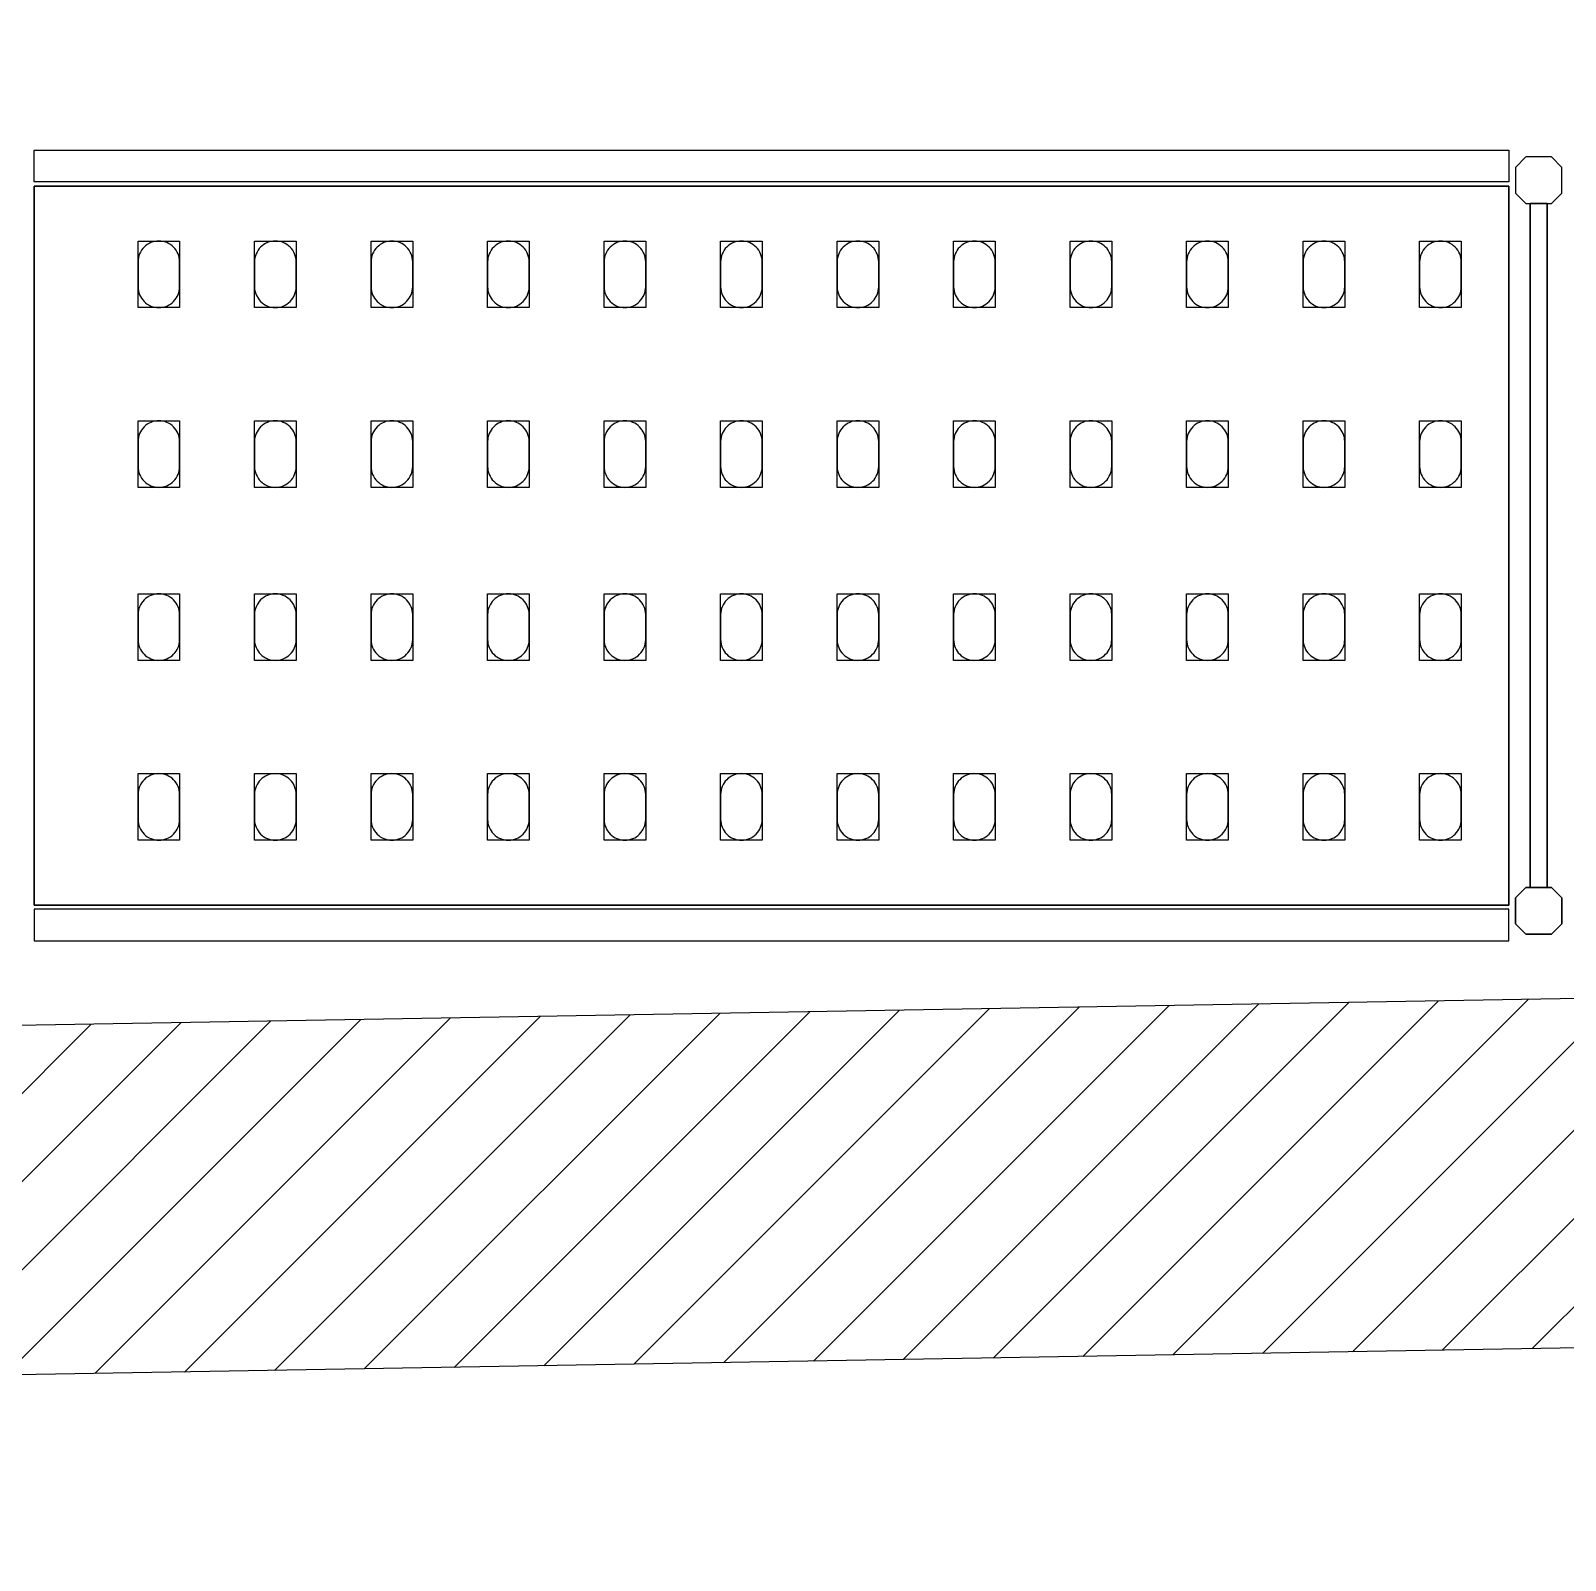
# Model space of a CAD drawing. Header units: millimetres. Extents: x 45 to 25350, y 77 to 5059.
# Drawn here: x 21831 to 21923.2, y 3645.4 to 3737.3 of the extents above; entities that cross this region are included whole.
import ezdxf

# ---------------------------------------------------------------- set-up
doc = ezdxf.new("R2010")
doc.units = ezdxf.units.MM
doc.header["$LTSCALE"] = 5
for name, color, linetype in [('200-EquipBlack-3d', 250, 'Continuous'), ('200-EquipBorder-2d', 9, 'Continuous'), ('200-EquipInternal-2d', 252, 'Continuous'), ('200-EquipSteel-3d', 9, 'Continuous')]:
    doc.layers.add(name, color=color, linetype=linetype)
doc.layers.add('200-InsPoint-3D', color=3, linetype='Continuous', plot=False)

# ---------------------------------------------------------------- blocks, each defined once
blk = doc.blocks.new('BLS1784')
at = {"layer": '200-EquipBlack-3d'}
for points, elevation in [([(939.5, -120.5), (914.5, -120.5), (914.5, -80.5), (939.5, -80.5)], 1617), ([(939.5, -120.5), (914.5, -120.5), (914.5, -80.5), (939.5, -80.5)], 1167), ([(939.5, -120.5), (914.5, -120.5), (914.5, -80.5), (939.5, -80.5)], 717), ([(939.5, -120.5), (914.5, -120.5), (914.5, -80.5), (939.5, -80.5)], 267), ([(1009.5, -120.5), (984.5, -120.5), (984.5, -80.5), (1009.5, -80.5)], 1617), ([(1009.5, -120.5), (984.5, -120.5), (984.5, -80.5), (1009.5, -80.5)], 1167), ([(1009.5, -120.5), (984.5, -120.5), (984.5, -80.5), (1009.5, -80.5)], 717), ([(1009.5, -120.5), (984.5, -120.5), (984.5, -80.5), (1009.5, -80.5)], 267), ([(1079.5, -120.5), (1054.5, -120.5), (1054.5, -80.5), (1079.5, -80.5)], 1617), ([(1079.5, -120.5), (1054.5, -120.5), (1054.5, -80.5), (1079.5, -80.5)], 267), ([(1079.5, -120.5), (1054.5, -120.5), (1054.5, -80.5), (1079.5, -80.5)], 717), ([(1079.5, -120.5), (1054.5, -120.5), (1054.5, -80.5), (1079.5, -80.5)], 1167), ([(1149.5, -120.5), (1124.5, -120.5), (1124.5, -80.5), (1149.5, -80.5)], 1617), ([(1149.5, -120.5), (1124.5, -120.5), (1124.5, -80.5), (1149.5, -80.5)], 267), ([(1149.5, -120.5), (1124.5, -120.5), (1124.5, -80.5), (1149.5, -80.5)], 717), ([(1149.5, -120.5), (1124.5, -120.5), (1124.5, -80.5), (1149.5, -80.5)], 1167), ([(1219.5, -120.5), (1194.5, -120.5), (1194.5, -80.5), (1219.5, -80.5)], 1617), ([(1219.5, -120.5), (1194.5, -120.5), (1194.5, -80.5), (1219.5, -80.5)], 267), ([(1219.5, -120.5), (1194.5, -120.5), (1194.5, -80.5), (1219.5, -80.5)], 717), ([(1219.5, -120.5), (1194.5, -120.5), (1194.5, -80.5), (1219.5, -80.5)], 1167), ([(1289.5, -120.5), (1264.5, -120.5), (1264.5, -80.5), (1289.5, -80.5)], 1617), ([(1289.5, -120.5), (1264.5, -120.5), (1264.5, -80.5), (1289.5, -80.5)], 267), ([(1289.5, -120.5), (1264.5, -120.5), (1264.5, -80.5), (1289.5, -80.5)], 717), ([(1289.5, -120.5), (1264.5, -120.5), (1264.5, -80.5), (1289.5, -80.5)], 1167), ([(1359.5, -120.5), (1334.5, -120.5), (1334.5, -80.5), (1359.5, -80.5)], 1617), ([(1359.5, -120.5), (1334.5, -120.5), (1334.5, -80.5), (1359.5, -80.5)], 1167), ([(1359.5, -120.5), (1334.5, -120.5), (1334.5, -80.5), (1359.5, -80.5)], 717), ([(1359.5, -120.5), (1334.5, -120.5), (1334.5, -80.5), (1359.5, -80.5)], 267), ([(1429.5, -120.5), (1404.5, -120.5), (1404.5, -80.5), (1429.5, -80.5)], 1617), ([(1429.5, -120.5), (1404.5, -120.5), (1404.5, -80.5), (1429.5, -80.5)], 1167), ([(1429.5, -120.5), (1404.5, -120.5), (1404.5, -80.5), (1429.5, -80.5)], 717), ([(1429.5, -120.5), (1404.5, -120.5), (1404.5, -80.5), (1429.5, -80.5)], 267), ([(1499.5, -120.5), (1474.5, -120.5), (1474.5, -80.5), (1499.5, -80.5)], 1617), ([(1499.5, -120.5), (1474.5, -120.5), (1474.5, -80.5), (1499.5, -80.5)], 1167), ([(1499.5, -120.5), (1474.5, -120.5), (1474.5, -80.5), (1499.5, -80.5)], 717), ([(1499.5, -120.5), (1474.5, -120.5), (1474.5, -80.5), (1499.5, -80.5)], 267), ([(1569.5, -120.5), (1544.5, -120.5), (1544.5, -80.5), (1569.5, -80.5)], 1617), ([(1569.5, -120.5), (1544.5, -120.5), (1544.5, -80.5), (1569.5, -80.5)], 1167), ([(1569.5, -120.5), (1544.5, -120.5), (1544.5, -80.5), (1569.5, -80.5)], 717), ([(1569.5, -120.5), (1544.5, -120.5), (1544.5, -80.5), (1569.5, -80.5)], 267), ([(1639.5, -120.5), (1614.5, -120.5), (1614.5, -80.5), (1639.5, -80.5)], 1617), ([(1639.5, -120.5), (1614.5, -120.5), (1614.5, -80.5), (1639.5, -80.5)], 1167), ([(1639.5, -120.5), (1614.5, -120.5), (1614.5, -80.5), (1639.5, -80.5)], 717), ([(1639.5, -120.5), (1614.5, -120.5), (1614.5, -80.5), (1639.5, -80.5)], 267), ([(1709.5, -120.5), (1684.5, -120.5), (1684.5, -80.5), (1709.5, -80.5)], 1617), ([(1709.5, -120.5), (1684.5, -120.5), (1684.5, -80.5), (1709.5, -80.5)], 267), ([(1709.5, -120.5), (1684.5, -120.5), (1684.5, -80.5), (1709.5, -80.5)], 717), ([(1709.5, -120.5), (1684.5, -120.5), (1684.5, -80.5), (1709.5, -80.5)], 1167), ([(939.5, -228.5), (914.5, -228.5), (914.5, -188.5), (939.5, -188.5)], 1617), ([(939.5, -228.5), (914.5, -228.5), (914.5, -188.5), (939.5, -188.5)], 1167), ([(939.5, -228.5), (914.5, -228.5), (914.5, -188.5), (939.5, -188.5)], 717), ([(939.5, -228.5), (914.5, -228.5), (914.5, -188.5), (939.5, -188.5)], 267), ([(1009.5, -228.5), (984.5, -228.5), (984.5, -188.5), (1009.5, -188.5)], 1617), ([(1009.5, -228.5), (984.5, -228.5), (984.5, -188.5), (1009.5, -188.5)], 1167), ([(1009.5, -228.5), (984.5, -228.5), (984.5, -188.5), (1009.5, -188.5)], 717), ([(1009.5, -228.5), (984.5, -228.5), (984.5, -188.5), (1009.5, -188.5)], 267), ([(1079.5, -228.5), (1054.5, -228.5), (1054.5, -188.5), (1079.5, -188.5)], 1617), ([(1079.5, -228.5), (1054.5, -228.5), (1054.5, -188.5), (1079.5, -188.5)], 267), ([(1079.5, -228.5), (1054.5, -228.5), (1054.5, -188.5), (1079.5, -188.5)], 717), ([(1079.5, -228.5), (1054.5, -228.5), (1054.5, -188.5), (1079.5, -188.5)], 1167), ([(1149.5, -228.5), (1124.5, -228.5), (1124.5, -188.5), (1149.5, -188.5)], 1617), ([(1149.5, -228.5), (1124.5, -228.5), (1124.5, -188.5), (1149.5, -188.5)], 267), ([(1149.5, -228.5), (1124.5, -228.5), (1124.5, -188.5), (1149.5, -188.5)], 717), ([(1149.5, -228.5), (1124.5, -228.5), (1124.5, -188.5), (1149.5, -188.5)], 1167), ([(1219.5, -228.5), (1194.5, -228.5), (1194.5, -188.5), (1219.5, -188.5)], 1617), ([(1219.5, -228.5), (1194.5, -228.5), (1194.5, -188.5), (1219.5, -188.5)], 267), ([(1219.5, -228.5), (1194.5, -228.5), (1194.5, -188.5), (1219.5, -188.5)], 717), ([(1219.5, -228.5), (1194.5, -228.5), (1194.5, -188.5), (1219.5, -188.5)], 1167), ([(1289.5, -228.5), (1264.5, -228.5), (1264.5, -188.5), (1289.5, -188.5)], 1617), ([(1289.5, -228.5), (1264.5, -228.5), (1264.5, -188.5), (1289.5, -188.5)], 267), ([(1289.5, -228.5), (1264.5, -228.5), (1264.5, -188.5), (1289.5, -188.5)], 717), ([(1289.5, -228.5), (1264.5, -228.5), (1264.5, -188.5), (1289.5, -188.5)], 1167), ([(1359.5, -228.5), (1334.5, -228.5), (1334.5, -188.5), (1359.5, -188.5)], 1617), ([(1359.5, -228.5), (1334.5, -228.5), (1334.5, -188.5), (1359.5, -188.5)], 1167), ([(1359.5, -228.5), (1334.5, -228.5), (1334.5, -188.5), (1359.5, -188.5)], 717), ([(1359.5, -228.5), (1334.5, -228.5), (1334.5, -188.5), (1359.5, -188.5)], 267), ([(1429.5, -228.5), (1404.5, -228.5), (1404.5, -188.5), (1429.5, -188.5)], 1617), ([(1429.5, -228.5), (1404.5, -228.5), (1404.5, -188.5), (1429.5, -188.5)], 1167), ([(1429.5, -228.5), (1404.5, -228.5), (1404.5, -188.5), (1429.5, -188.5)], 717), ([(1429.5, -228.5), (1404.5, -228.5), (1404.5, -188.5), (1429.5, -188.5)], 267), ([(1499.5, -228.5), (1474.5, -228.5), (1474.5, -188.5), (1499.5, -188.5)], 1617), ([(1499.5, -228.5), (1474.5, -228.5), (1474.5, -188.5), (1499.5, -188.5)], 1167), ([(1499.5, -228.5), (1474.5, -228.5), (1474.5, -188.5), (1499.5, -188.5)], 717), ([(1499.5, -228.5), (1474.5, -228.5), (1474.5, -188.5), (1499.5, -188.5)], 267), ([(1569.5, -228.5), (1544.5, -228.5), (1544.5, -188.5), (1569.5, -188.5)], 1617), ([(1569.5, -228.5), (1544.5, -228.5), (1544.5, -188.5), (1569.5, -188.5)], 1167), ([(1569.5, -228.5), (1544.5, -228.5), (1544.5, -188.5), (1569.5, -188.5)], 717), ([(1569.5, -228.5), (1544.5, -228.5), (1544.5, -188.5), (1569.5, -188.5)], 267), ([(1639.5, -228.5), (1614.5, -228.5), (1614.5, -188.5), (1639.5, -188.5)], 1617), ([(1639.5, -228.5), (1614.5, -228.5), (1614.5, -188.5), (1639.5, -188.5)], 1167), ([(1639.5, -228.5), (1614.5, -228.5), (1614.5, -188.5), (1639.5, -188.5)], 717), ([(1639.5, -228.5), (1614.5, -228.5), (1614.5, -188.5), (1639.5, -188.5)], 267), ([(1709.5, -228.5), (1684.5, -228.5), (1684.5, -188.5), (1709.5, -188.5)], 1617), ([(1709.5, -228.5), (1684.5, -228.5), (1684.5, -188.5), (1709.5, -188.5)], 267), ([(1709.5, -228.5), (1684.5, -228.5), (1684.5, -188.5), (1709.5, -188.5)], 717), ([(1709.5, -228.5), (1684.5, -228.5), (1684.5, -188.5), (1709.5, -188.5)], 1167), ([(939.5, -332.5), (914.5, -332.5), (914.5, -292.5), (939.5, -292.5)], 1617), ([(939.5, -332.5), (914.5, -332.5), (914.5, -292.5), (939.5, -292.5)], 1167), ([(939.5, -332.5), (914.5, -332.5), (914.5, -292.5), (939.5, -292.5)], 717), ([(939.5, -332.5), (914.5, -332.5), (914.5, -292.5), (939.5, -292.5)], 267), ([(1009.5, -332.5), (984.5, -332.5), (984.5, -292.5), (1009.5, -292.5)], 1617), ([(1009.5, -332.5), (984.5, -332.5), (984.5, -292.5), (1009.5, -292.5)], 1167), ([(1009.5, -332.5), (984.5, -332.5), (984.5, -292.5), (1009.5, -292.5)], 717), ([(1009.5, -332.5), (984.5, -332.5), (984.5, -292.5), (1009.5, -292.5)], 267), ([(1079.5, -332.5), (1054.5, -332.5), (1054.5, -292.5), (1079.5, -292.5)], 1617), ([(1079.5, -332.5), (1054.5, -332.5), (1054.5, -292.5), (1079.5, -292.5)], 267), ([(1079.5, -332.5), (1054.5, -332.5), (1054.5, -292.5), (1079.5, -292.5)], 717), ([(1079.5, -332.5), (1054.5, -332.5), (1054.5, -292.5), (1079.5, -292.5)], 1167), ([(1149.5, -332.5), (1124.5, -332.5), (1124.5, -292.5), (1149.5, -292.5)], 1617), ([(1149.5, -332.5), (1124.5, -332.5), (1124.5, -292.5), (1149.5, -292.5)], 267), ([(1149.5, -332.5), (1124.5, -332.5), (1124.5, -292.5), (1149.5, -292.5)], 717), ([(1149.5, -332.5), (1124.5, -332.5), (1124.5, -292.5), (1149.5, -292.5)], 1167), ([(1219.5, -332.5), (1194.5, -332.5), (1194.5, -292.5), (1219.5, -292.5)], 1617), ([(1219.5, -332.5), (1194.5, -332.5), (1194.5, -292.5), (1219.5, -292.5)], 267), ([(1219.5, -332.5), (1194.5, -332.5), (1194.5, -292.5), (1219.5, -292.5)], 717), ([(1219.5, -332.5), (1194.5, -332.5), (1194.5, -292.5), (1219.5, -292.5)], 1167), ([(1289.5, -332.5), (1264.5, -332.5), (1264.5, -292.5), (1289.5, -292.5)], 1617), ([(1289.5, -332.5), (1264.5, -332.5), (1264.5, -292.5), (1289.5, -292.5)], 267), ([(1289.5, -332.5), (1264.5, -332.5), (1264.5, -292.5), (1289.5, -292.5)], 717), ([(1289.5, -332.5), (1264.5, -332.5), (1264.5, -292.5), (1289.5, -292.5)], 1167), ([(1359.5, -332.5), (1334.5, -332.5), (1334.5, -292.5), (1359.5, -292.5)], 1617), ([(1359.5, -332.5), (1334.5, -332.5), (1334.5, -292.5), (1359.5, -292.5)], 1167), ([(1359.5, -332.5), (1334.5, -332.5), (1334.5, -292.5), (1359.5, -292.5)], 717), ([(1359.5, -332.5), (1334.5, -332.5), (1334.5, -292.5), (1359.5, -292.5)], 267), ([(1429.5, -332.5), (1404.5, -332.5), (1404.5, -292.5), (1429.5, -292.5)], 1617), ([(1429.5, -332.5), (1404.5, -332.5), (1404.5, -292.5), (1429.5, -292.5)], 1167), ([(1429.5, -332.5), (1404.5, -332.5), (1404.5, -292.5), (1429.5, -292.5)], 717), ([(1429.5, -332.5), (1404.5, -332.5), (1404.5, -292.5), (1429.5, -292.5)], 267), ([(1499.5, -332.5), (1474.5, -332.5), (1474.5, -292.5), (1499.5, -292.5)], 1617), ([(1499.5, -332.5), (1474.5, -332.5), (1474.5, -292.5), (1499.5, -292.5)], 1167), ([(1499.5, -332.5), (1474.5, -332.5), (1474.5, -292.5), (1499.5, -292.5)], 717), ([(1499.5, -332.5), (1474.5, -332.5), (1474.5, -292.5), (1499.5, -292.5)], 267), ([(1569.5, -332.5), (1544.5, -332.5), (1544.5, -292.5), (1569.5, -292.5)], 1617), ([(1569.5, -332.5), (1544.5, -332.5), (1544.5, -292.5), (1569.5, -292.5)], 1167), ([(1569.5, -332.5), (1544.5, -332.5), (1544.5, -292.5), (1569.5, -292.5)], 717), ([(1569.5, -332.5), (1544.5, -332.5), (1544.5, -292.5), (1569.5, -292.5)], 267), ([(1639.5, -332.5), (1614.5, -332.5), (1614.5, -292.5), (1639.5, -292.5)], 1617), ([(1639.5, -332.5), (1614.5, -332.5), (1614.5, -292.5), (1639.5, -292.5)], 1167), ([(1639.5, -332.5), (1614.5, -332.5), (1614.5, -292.5), (1639.5, -292.5)], 717), ([(1639.5, -332.5), (1614.5, -332.5), (1614.5, -292.5), (1639.5, -292.5)], 267), ([(1709.5, -332.5), (1684.5, -332.5), (1684.5, -292.5), (1709.5, -292.5)], 1617), ([(1709.5, -332.5), (1684.5, -332.5), (1684.5, -292.5), (1709.5, -292.5)], 267), ([(1709.5, -332.5), (1684.5, -332.5), (1684.5, -292.5), (1709.5, -292.5)], 717), ([(1709.5, -332.5), (1684.5, -332.5), (1684.5, -292.5), (1709.5, -292.5)], 1167), ([(939.5, -440.5), (914.5, -440.5), (914.5, -400.5), (939.5, -400.5)], 1617), ([(939.5, -440.5), (914.5, -440.5), (914.5, -400.5), (939.5, -400.5)], 1167), ([(939.5, -440.5), (914.5, -440.5), (914.5, -400.5), (939.5, -400.5)], 717), ([(939.5, -440.5), (914.5, -440.5), (914.5, -400.5), (939.5, -400.5)], 267), ([(1009.5, -440.5), (984.5, -440.5), (984.5, -400.5), (1009.5, -400.5)], 1617), ([(1009.5, -440.5), (984.5, -440.5), (984.5, -400.5), (1009.5, -400.5)], 1167), ([(1009.5, -440.5), (984.5, -440.5), (984.5, -400.5), (1009.5, -400.5)], 717), ([(1009.5, -440.5), (984.5, -440.5), (984.5, -400.5), (1009.5, -400.5)], 267), ([(1079.5, -440.5), (1054.5, -440.5), (1054.5, -400.5), (1079.5, -400.5)], 1617), ([(1079.5, -440.5), (1054.5, -440.5), (1054.5, -400.5), (1079.5, -400.5)], 267), ([(1079.5, -440.5), (1054.5, -440.5), (1054.5, -400.5), (1079.5, -400.5)], 717), ([(1079.5, -440.5), (1054.5, -440.5), (1054.5, -400.5), (1079.5, -400.5)], 1167), ([(1149.5, -440.5), (1124.5, -440.5), (1124.5, -400.5), (1149.5, -400.5)], 1617), ([(1149.5, -440.5), (1124.5, -440.5), (1124.5, -400.5), (1149.5, -400.5)], 267), ([(1149.5, -440.5), (1124.5, -440.5), (1124.5, -400.5), (1149.5, -400.5)], 717), ([(1149.5, -440.5), (1124.5, -440.5), (1124.5, -400.5), (1149.5, -400.5)], 1167), ([(1219.5, -440.5), (1194.5, -440.5), (1194.5, -400.5), (1219.5, -400.5)], 1617), ([(1219.5, -440.5), (1194.5, -440.5), (1194.5, -400.5), (1219.5, -400.5)], 267), ([(1219.5, -440.5), (1194.5, -440.5), (1194.5, -400.5), (1219.5, -400.5)], 717), ([(1219.5, -440.5), (1194.5, -440.5), (1194.5, -400.5), (1219.5, -400.5)], 1167), ([(1289.5, -440.5), (1264.5, -440.5), (1264.5, -400.5), (1289.5, -400.5)], 1617), ([(1289.5, -440.5), (1264.5, -440.5), (1264.5, -400.5), (1289.5, -400.5)], 267), ([(1289.5, -440.5), (1264.5, -440.5), (1264.5, -400.5), (1289.5, -400.5)], 717), ([(1289.5, -440.5), (1264.5, -440.5), (1264.5, -400.5), (1289.5, -400.5)], 1167), ([(1359.5, -440.5), (1334.5, -440.5), (1334.5, -400.5), (1359.5, -400.5)], 1617), ([(1359.5, -440.5), (1334.5, -440.5), (1334.5, -400.5), (1359.5, -400.5)], 1167), ([(1359.5, -440.5), (1334.5, -440.5), (1334.5, -400.5), (1359.5, -400.5)], 717), ([(1359.5, -440.5), (1334.5, -440.5), (1334.5, -400.5), (1359.5, -400.5)], 267), ([(1429.5, -440.5), (1404.5, -440.5), (1404.5, -400.5), (1429.5, -400.5)], 1617), ([(1429.5, -440.5), (1404.5, -440.5), (1404.5, -400.5), (1429.5, -400.5)], 1167), ([(1429.5, -440.5), (1404.5, -440.5), (1404.5, -400.5), (1429.5, -400.5)], 717), ([(1429.5, -440.5), (1404.5, -440.5), (1404.5, -400.5), (1429.5, -400.5)], 267), ([(1499.5, -440.5), (1474.5, -440.5), (1474.5, -400.5), (1499.5, -400.5)], 1617), ([(1499.5, -440.5), (1474.5, -440.5), (1474.5, -400.5), (1499.5, -400.5)], 1167), ([(1499.5, -440.5), (1474.5, -440.5), (1474.5, -400.5), (1499.5, -400.5)], 717), ([(1499.5, -440.5), (1474.5, -440.5), (1474.5, -400.5), (1499.5, -400.5)], 267), ([(1569.5, -440.5), (1544.5, -440.5), (1544.5, -400.5), (1569.5, -400.5)], 1617), ([(1569.5, -440.5), (1544.5, -440.5), (1544.5, -400.5), (1569.5, -400.5)], 1167), ([(1569.5, -440.5), (1544.5, -440.5), (1544.5, -400.5), (1569.5, -400.5)], 717), ([(1569.5, -440.5), (1544.5, -440.5), (1544.5, -400.5), (1569.5, -400.5)], 267), ([(1639.5, -440.5), (1614.5, -440.5), (1614.5, -400.5), (1639.5, -400.5)], 1617), ([(1639.5, -440.5), (1614.5, -440.5), (1614.5, -400.5), (1639.5, -400.5)], 1167), ([(1639.5, -440.5), (1614.5, -440.5), (1614.5, -400.5), (1639.5, -400.5)], 717), ([(1639.5, -440.5), (1614.5, -440.5), (1614.5, -400.5), (1639.5, -400.5)], 267), ([(1709.5, -440.5), (1684.5, -440.5), (1684.5, -400.5), (1709.5, -400.5)], 1617), ([(1709.5, -440.5), (1684.5, -440.5), (1684.5, -400.5), (1709.5, -400.5)], 267), ([(1709.5, -440.5), (1684.5, -440.5), (1684.5, -400.5), (1709.5, -400.5)], 717), ([(1709.5, -440.5), (1684.5, -440.5), (1684.5, -400.5), (1709.5, -400.5)], 1167)]:
    blk.add_lwpolyline(points, close=True, dxfattribs=dict(at, elevation=elevation))
at = {"layer": '200-EquipBorder-2d'}
for points in [[(860.25, -52), (854, -45.75), (854, -30.25), (860.25, -24), (875.75, -24), (882, -30.25), (882, -45.75), (875.75, -52), (860.25, -52)], [(862.89, -463), (873.11, -463), (873.11, -52), (862.89, -52), (862.89, -463)], [(860.25, -463), (854, -469.25), (854, -484.75), (860.25, -491), (875.75, -491), (882, -484.75), (882, -469.25), (875.75, -463), (860.25, -463)]]:
    blk.add_lwpolyline(points, dxfattribs=at)
for points in [[(886, -39), (1772, -39), (1772, -20), (886, -20)], [(886, -476), (1772, -476), (1772, -495), (886, -495)]]:
    blk.add_lwpolyline(points, close=True, dxfattribs=at)
at = {"layer": '200-EquipInternal-2d'}
blk.add_lwpolyline([(1772, -473.5), (886, -473.5), (886, -41.5), (1772, -41.5)], close=True, dxfattribs=at)
for points in [[(914.5, -93), (914.5, -108, 0.414214), (927, -120.5, 0.414214), (939.5, -108), (939.5, -93, 0.414214), (927, -80.5, 0.414214), (914.5, -93, 0.414214)], [(984.5, -93), (984.5, -108, 0.414214), (997, -120.5, 0.414214), (1009.5, -108), (1009.5, -93, 0.414214), (997, -80.5, 0.414214), (984.5, -93, 0.414214)], [(1054.5, -93), (1054.5, -108, 0.414214), (1067, -120.5, 0.414214), (1079.5, -108), (1079.5, -93, 0.414214), (1067, -80.5, 0.414214), (1054.5, -93, 0.414214)], [(1124.5, -93), (1124.5, -108, 0.414214), (1137, -120.5, 0.414214), (1149.5, -108), (1149.5, -93, 0.414214), (1137, -80.5, 0.414214), (1124.5, -93, 0.414214)], [(1194.5, -93), (1194.5, -108, 0.414214), (1207, -120.5, 0.414214), (1219.5, -108), (1219.5, -93, 0.414214), (1207, -80.5, 0.414214), (1194.5, -93, 0.414214)], [(1264.5, -93), (1264.5, -108, 0.414214), (1277, -120.5, 0.414214), (1289.5, -108), (1289.5, -93, 0.414214), (1277, -80.5, 0.414214), (1264.5, -93, 0.414214)], [(1334.5, -93), (1334.5, -108, 0.414214), (1347, -120.5, 0.414214), (1359.5, -108), (1359.5, -93, 0.414214), (1347, -80.5, 0.414214), (1334.5, -93, 0.414214)], [(1404.5, -93), (1404.5, -108, 0.414214), (1417, -120.5, 0.414214), (1429.5, -108), (1429.5, -93, 0.414214), (1417, -80.5, 0.414214), (1404.5, -93, 0.414214)], [(1474.5, -93), (1474.5, -108, 0.414214), (1487, -120.5, 0.414214), (1499.5, -108), (1499.5, -93, 0.414214), (1487, -80.5, 0.414214), (1474.5, -93, 0.414214)], [(1544.5, -93), (1544.5, -108, 0.414214), (1557, -120.5, 0.414214), (1569.5, -108), (1569.5, -93, 0.414214), (1557, -80.5, 0.414214), (1544.5, -93, 0.414214)], [(1614.5, -93), (1614.5, -108, 0.414214), (1627, -120.5, 0.414214), (1639.5, -108), (1639.5, -93, 0.414214), (1627, -80.5, 0.414214), (1614.5, -93, 0.414214)], [(1684.5, -93), (1684.5, -108, 0.414214), (1697, -120.5, 0.414214), (1709.5, -108), (1709.5, -93, 0.414214), (1697, -80.5, 0.414214), (1684.5, -93, 0.414214)], [(914.5, -201), (914.5, -216, 0.414214), (927, -228.5, 0.414214), (939.5, -216), (939.5, -201, 0.414214), (927, -188.5, 0.414214), (914.5, -201, 0.414214)], [(984.5, -201), (984.5, -216, 0.414214), (997, -228.5, 0.414214), (1009.5, -216), (1009.5, -201, 0.414214), (997, -188.5, 0.414214), (984.5, -201, 0.414214)], [(1054.5, -201), (1054.5, -216, 0.414214), (1067, -228.5, 0.414214), (1079.5, -216), (1079.5, -201, 0.414214), (1067, -188.5, 0.414214), (1054.5, -201, 0.414214)], [(1124.5, -201), (1124.5, -216, 0.414214), (1137, -228.5, 0.414214), (1149.5, -216), (1149.5, -201, 0.414214), (1137, -188.5, 0.414214), (1124.5, -201, 0.414214)], [(1194.5, -201), (1194.5, -216, 0.414214), (1207, -228.5, 0.414214), (1219.5, -216), (1219.5, -201, 0.414214), (1207, -188.5, 0.414214), (1194.5, -201, 0.414214)], [(1264.5, -201), (1264.5, -216, 0.414214), (1277, -228.5, 0.414214), (1289.5, -216), (1289.5, -201, 0.414214), (1277, -188.5, 0.414214), (1264.5, -201, 0.414214)], [(1334.5, -201), (1334.5, -216, 0.414214), (1347, -228.5, 0.414214), (1359.5, -216), (1359.5, -201, 0.414214), (1347, -188.5, 0.414214), (1334.5, -201, 0.414214)], [(1404.5, -201), (1404.5, -216, 0.414214), (1417, -228.5, 0.414214), (1429.5, -216), (1429.5, -201, 0.414214), (1417, -188.5, 0.414214), (1404.5, -201, 0.414214)], [(1474.5, -201), (1474.5, -216, 0.414214), (1487, -228.5, 0.414214), (1499.5, -216), (1499.5, -201, 0.414214), (1487, -188.5, 0.414214), (1474.5, -201, 0.414214)], [(1544.5, -201), (1544.5, -216, 0.414214), (1557, -228.5, 0.414214), (1569.5, -216), (1569.5, -201, 0.414214), (1557, -188.5, 0.414214), (1544.5, -201, 0.414214)], [(1614.5, -201), (1614.5, -216, 0.414214), (1627, -228.5, 0.414214), (1639.5, -216), (1639.5, -201, 0.414214), (1627, -188.5, 0.414214), (1614.5, -201, 0.414214)], [(1684.5, -201), (1684.5, -216, 0.414214), (1697, -228.5, 0.414214), (1709.5, -216), (1709.5, -201, 0.414214), (1697, -188.5, 0.414214), (1684.5, -201, 0.414214)], [(914.5, -305), (914.5, -320, 0.414214), (927, -332.5, 0.414214), (939.5, -320), (939.5, -305, 0.414214), (927, -292.5, 0.414214), (914.5, -305, 0.414214)], [(984.5, -305), (984.5, -320, 0.414214), (997, -332.5, 0.414214), (1009.5, -320), (1009.5, -305, 0.414214), (997, -292.5, 0.414214), (984.5, -305, 0.414214)], [(1054.5, -305), (1054.5, -320, 0.414214), (1067, -332.5, 0.414214), (1079.5, -320), (1079.5, -305, 0.414214), (1067, -292.5, 0.414214), (1054.5, -305, 0.414214)], [(1124.5, -305), (1124.5, -320, 0.414214), (1137, -332.5, 0.414214), (1149.5, -320), (1149.5, -305, 0.414214), (1137, -292.5, 0.414214), (1124.5, -305, 0.414214)], [(1194.5, -305), (1194.5, -320, 0.414214), (1207, -332.5, 0.414214), (1219.5, -320), (1219.5, -305, 0.414214), (1207, -292.5, 0.414214), (1194.5, -305, 0.414214)], [(1264.5, -305), (1264.5, -320, 0.414214), (1277, -332.5, 0.414214), (1289.5, -320), (1289.5, -305, 0.414214), (1277, -292.5, 0.414214), (1264.5, -305, 0.414214)], [(1334.5, -305), (1334.5, -320, 0.414214), (1347, -332.5, 0.414214), (1359.5, -320), (1359.5, -305, 0.414214), (1347, -292.5, 0.414214), (1334.5, -305, 0.414214)], [(1404.5, -305), (1404.5, -320, 0.414214), (1417, -332.5, 0.414214), (1429.5, -320), (1429.5, -305, 0.414214), (1417, -292.5, 0.414214), (1404.5, -305, 0.414214)], [(1474.5, -305), (1474.5, -320, 0.414214), (1487, -332.5, 0.414214), (1499.5, -320), (1499.5, -305, 0.414214), (1487, -292.5, 0.414214), (1474.5, -305, 0.414214)], [(1544.5, -305), (1544.5, -320, 0.414214), (1557, -332.5, 0.414214), (1569.5, -320), (1569.5, -305, 0.414214), (1557, -292.5, 0.414214), (1544.5, -305, 0.414214)], [(1614.5, -305), (1614.5, -320, 0.414214), (1627, -332.5, 0.414214), (1639.5, -320), (1639.5, -305, 0.414214), (1627, -292.5, 0.414214), (1614.5, -305, 0.414214)], [(1684.5, -305), (1684.5, -320, 0.414214), (1697, -332.5, 0.414214), (1709.5, -320), (1709.5, -305, 0.414214), (1697, -292.5, 0.414214), (1684.5, -305, 0.414214)], [(914.5, -413), (914.5, -428, 0.414214), (927, -440.5, 0.414214), (939.5, -428), (939.5, -413, 0.414214), (927, -400.5, 0.414214), (914.5, -413, 0.414214)], [(984.5, -413), (984.5, -428, 0.414214), (997, -440.5, 0.414214), (1009.5, -428), (1009.5, -413, 0.414214), (997, -400.5, 0.414214), (984.5, -413, 0.414214)], [(1054.5, -413), (1054.5, -428, 0.414214), (1067, -440.5, 0.414214), (1079.5, -428), (1079.5, -413, 0.414214), (1067, -400.5, 0.414214), (1054.5, -413, 0.414214)], [(1124.5, -413), (1124.5, -428, 0.414214), (1137, -440.5, 0.414214), (1149.5, -428), (1149.5, -413, 0.414214), (1137, -400.5, 0.414214), (1124.5, -413, 0.414214)], [(1194.5, -413), (1194.5, -428, 0.414214), (1207, -440.5, 0.414214), (1219.5, -428), (1219.5, -413, 0.414214), (1207, -400.5, 0.414214), (1194.5, -413, 0.414214)], [(1264.5, -413), (1264.5, -428, 0.414214), (1277, -440.5, 0.414214), (1289.5, -428), (1289.5, -413, 0.414214), (1277, -400.5, 0.414214), (1264.5, -413, 0.414214)], [(1334.5, -413), (1334.5, -428, 0.414214), (1347, -440.5, 0.414214), (1359.5, -428), (1359.5, -413, 0.414214), (1347, -400.5, 0.414214), (1334.5, -413, 0.414214)], [(1404.5, -413), (1404.5, -428, 0.414214), (1417, -440.5, 0.414214), (1429.5, -428), (1429.5, -413, 0.414214), (1417, -400.5, 0.414214), (1404.5, -413, 0.414214)], [(1474.5, -413), (1474.5, -428, 0.414214), (1487, -440.5, 0.414214), (1499.5, -428), (1499.5, -413, 0.414214), (1487, -400.5, 0.414214), (1474.5, -413, 0.414214)], [(1544.5, -413), (1544.5, -428, 0.414214), (1557, -440.5, 0.414214), (1569.5, -428), (1569.5, -413, 0.414214), (1557, -400.5, 0.414214), (1544.5, -413, 0.414214)], [(1614.5, -413), (1614.5, -428, 0.414214), (1627, -440.5, 0.414214), (1639.5, -428), (1639.5, -413, 0.414214), (1627, -400.5, 0.414214), (1614.5, -413, 0.414214)], [(1684.5, -413), (1684.5, -428, 0.414214), (1697, -440.5, 0.414214), (1709.5, -428), (1709.5, -413, 0.414214), (1697, -400.5, 0.414214), (1684.5, -413, 0.414214)]]:
    blk.add_lwpolyline(points, format="xyb", dxfattribs=at)
at = {"layer": '200-EquipSteel-3d'}
for points in [[(860.25, -24), (854, -30.25), (854, -45.75), (860.25, -52), (875.75, -52), (882, -45.75), (882, -30.25), (875.75, -24), (860.25, -24)], [(860.25, -463), (854, -469.25), (854, -484.75), (860.25, -491), (875.75, -491), (882, -484.75), (882, -469.25), (875.75, -463), (860.25, -463)]]:
    blk.add_lwpolyline(points, dxfattribs=at)
at = {"layer": '200-InsPoint-3D', "flags": 9}
blk.add_attdef('DISTANG', (0, 0), '', height=1, dxfattribs=at)
at = {"layer": '200-EquipSteel-3d'}
mesh = blk.add_polymesh((6, 3), dxfattribs=at)
for k, corner in enumerate([(886, -473.5, 1615), (886, -473.5, 1585), (886, -473.5, 1585), (886, -41.5, 1615), (886, -41.5, 1585), (886, -41.5, 1585), (1772, -41.5, 1615), (1772, -41.5, 1585), (886, -41.5, 1585), (1772, -473.5, 1615), (1772, -473.5, 1585), (886, -473.5, 1585), (1772, -473.5, 1615), (1772, -473.5, 1615), (886, -473.5, 1615), (1772, -41.5, 1615), (1772, -41.5, 1615), (886, -41.5, 1615)]):
    mesh.set_mesh_vertex(divmod(k, 3), corner)
mesh = blk.add_polymesh((6, 3), dxfattribs=at)
for k, corner in enumerate([(886, -473.5, 265), (886, -473.5, 235), (886, -473.5, 235), (886, -41.5, 265), (886, -41.5, 235), (886, -41.5, 235), (1772, -41.5, 265), (1772, -41.5, 235), (886, -41.5, 235), (1772, -473.5, 265), (1772, -473.5, 235), (886, -473.5, 235), (1772, -473.5, 265), (1772, -473.5, 265), (886, -473.5, 265), (1772, -41.5, 265), (1772, -41.5, 265), (886, -41.5, 265)]):
    mesh.set_mesh_vertex(divmod(k, 3), corner)
mesh = blk.add_polymesh((6, 3), dxfattribs=at)
for k, corner in enumerate([(886, -473.5, 715), (886, -473.5, 685), (886, -473.5, 685), (886, -41.5, 715), (886, -41.5, 685), (886, -41.5, 685), (1772, -41.5, 715), (1772, -41.5, 685), (886, -41.5, 685), (1772, -473.5, 715), (1772, -473.5, 685), (886, -473.5, 685), (1772, -473.5, 715), (1772, -473.5, 715), (886, -473.5, 715), (1772, -41.5, 715), (1772, -41.5, 715), (886, -41.5, 715)]):
    mesh.set_mesh_vertex(divmod(k, 3), corner)
mesh = blk.add_polymesh((6, 3), dxfattribs=at)
for k, corner in enumerate([(886, -473.5, 1165), (886, -473.5, 1135), (886, -473.5, 1135), (886, -41.5, 1165), (886, -41.5, 1135), (886, -41.5, 1135), (1772, -41.5, 1165), (1772, -41.5, 1135), (886, -41.5, 1135), (1772, -473.5, 1165), (1772, -473.5, 1135), (886, -473.5, 1135), (1772, -473.5, 1165), (1772, -473.5, 1165), (886, -473.5, 1165), (1772, -41.5, 1165), (1772, -41.5, 1165), (886, -41.5, 1165)]):
    mesh.set_mesh_vertex(divmod(k, 3), corner)
mesh = blk.add_polymesh((6, 3), dxfattribs=at)
for k, corner in enumerate([(873.11, -52, 260), (873.11, -52, 240), (873.11, -52, 240), (862.89, -52, 260), (862.89, -52, 240), (862.89, -52, 240), (862.89, -463, 260), (862.89, -463, 240), (862.89, -52, 240), (873.11, -463, 260), (873.11, -463, 240), (873.11, -52, 240), (873.11, -463, 260), (873.11, -463, 260), (873.11, -52, 260), (862.89, -463, 260), (862.89, -463, 260), (862.89, -52, 260)]):
    mesh.set_mesh_vertex(divmod(k, 3), corner)
mesh = blk.add_polymesh((6, 3), dxfattribs=at)
for k, corner in enumerate([(873.11, -52, 920), (873.11, -52, 900), (873.11, -52, 900), (862.89, -52, 920), (862.89, -52, 900), (862.89, -52, 900), (862.89, -463, 920), (862.89, -463, 900), (862.89, -52, 900), (873.11, -463, 920), (873.11, -463, 900), (873.11, -52, 900), (873.11, -463, 920), (873.11, -463, 920), (873.11, -52, 920), (862.89, -463, 920), (862.89, -463, 920), (862.89, -52, 920)]):
    mesh.set_mesh_vertex(divmod(k, 3), corner)
mesh = blk.add_polymesh((6, 3), dxfattribs=at)
for k, corner in enumerate([(873.11, -52, 1670), (873.11, -52, 1650), (873.11, -52, 1650), (862.89, -52, 1670), (862.89, -52, 1650), (862.89, -52, 1650), (862.89, -463, 1670), (862.89, -463, 1650), (862.89, -52, 1650), (873.11, -463, 1670), (873.11, -463, 1650), (873.11, -52, 1650), (873.11, -463, 1670), (873.11, -463, 1670), (873.11, -52, 1670), (862.89, -463, 1670), (862.89, -463, 1670), (862.89, -52, 1670)]):
    mesh.set_mesh_vertex(divmod(k, 3), corner)

msp = doc.modelspace()

# ---------------------------------------------------------------- hatches: boundary and pattern name
at = {"ltscale": 0.5}
h = msp.add_hatch(dxfattribs=at)
h.set_pattern_fill('ANSI31', color=251, scale=30)
h.set_pattern_definition([(45, (24280.266, 18410.9967), (-2.6516504, 2.6516504), [])])
h.paths.add_polyline_path([(21763.422, 4094.474), (22023.384, 4098.963), (22023.021, 4119.96), (21730.1, 4114.902), (21721.79, 4595.08, -0.130845), (22999.271, 4233.912, -0.490921), (22999.351, 4233.948, -0.006684), (23000.203, 4268.186, 0.132238), (21691.262, 4625.367), (21711.964, 3429.136), (22159.106, 3170.979), (22174.106, 3196.96), (22030.234, 3280.024), (22097.77, 3397), (22270.975, 3297), (22270.985, 3297.017), (22281.975, 3316.053), (22090.583, 3426.553), (22020.057, 3425.335), (21775.094, 3421.105, -0.000011), (21771.021, 3655.54), (22030.982, 3660.029), (22030.618, 3681.026), (21770.657, 3676.536, -0.000019)])

# ---------------------------------------------------------------- linework, layer by layer
for p, q in [((22030.636, 3681.026), (21770.657, 3676.536)), ((22030.999, 3660.029), (21771.021, 3655.54))]:
    msp.add_line(p, q, dxfattribs=at)

# ---------------------------------------------------------------- block references
at = {"xscale": 0.1000000000000014, "yscale": 0.09999999999999964, "zscale": 0.1, "rotation": 180}
msp.add_blockref('BLS1784', (22008.419, 3680.642), dxfattribs=at)

doc.saveas('drawing.dxf')
